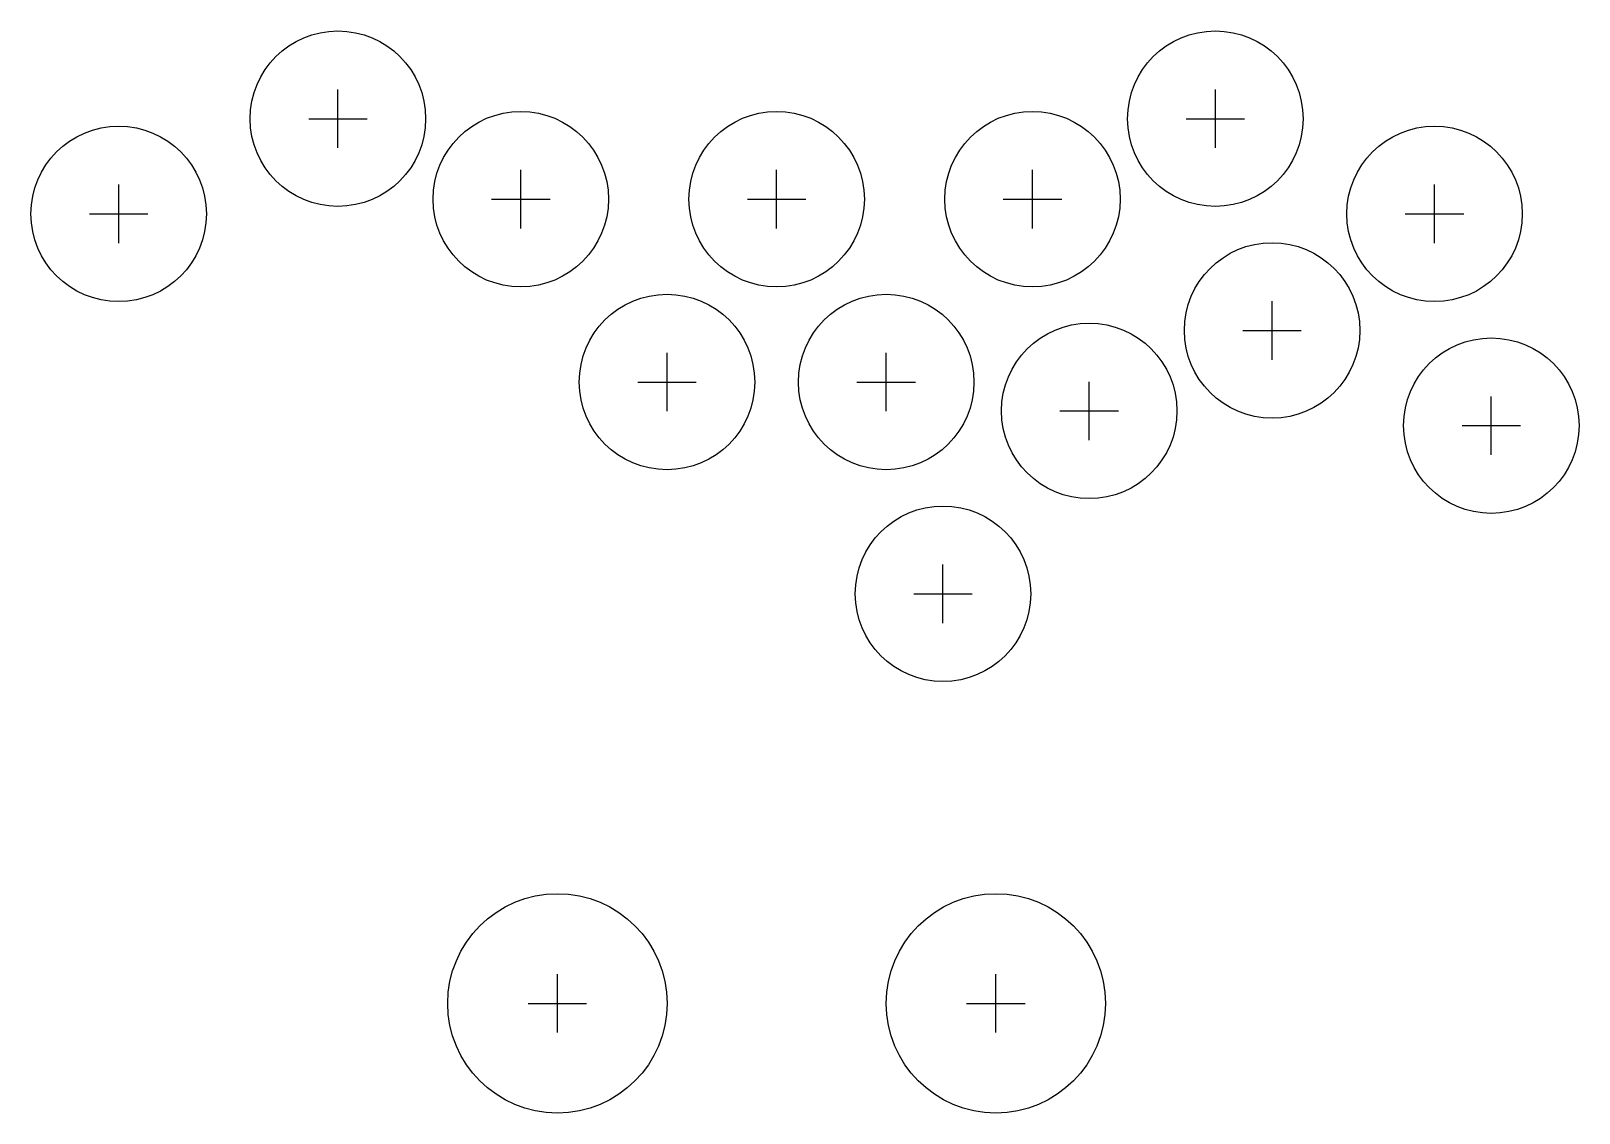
# Model space of a CAD drawing. Header units: millimetres. Extents: x -106 to 106, y -76 to 73.
import ezdxf

# ---------------------------------------------------------------- set-up
doc = ezdxf.new("R2010")
doc.units = ezdxf.units.MM
for name, color, linetype in [('BUTTONS_24', 1, 'Continuous'), ('BUTTONS_30', 5, 'Continuous'), ('REFERENCE', 8, 'Continuous')]:
    doc.layers.add(name, color=color, linetype=linetype)

msp = doc.modelspace()

# ---------------------------------------------------------------- linework, layer by layer
at = {"layer": 'BUTTONS_24'}
for centre in [(-63.888, 60.501), (56.127, 60.501), (-38.876, 49.495), (-3.881, 49.495), (31.115, 49.495), (-93.874, 47.484), (86.113, 47.484), (63.888, 31.538), (-18.874, 24.483), (11.112, 24.483), (38.876, 20.532), (93.874, 18.521), (18.874, -4.48)]:
    msp.add_circle(centre, 12, dxfattribs=at)
at = {"layer": 'BUTTONS_30'}
for centre in [(-33.867, -60.501), (26.106, -60.501)]:
    msp.add_circle(centre, 15, dxfattribs=at)
at = {"layer": 'REFERENCE'}
for p, q in [((-63.888, 56.501), (-63.888, 64.501)), ((56.127, 56.501), (56.127, 64.501)), ((-67.888, 60.501), (-59.888, 60.501)), ((52.127, 60.501), (60.127, 60.501)), ((-38.876, 45.495), (-38.876, 53.495)), ((-3.881, 45.495), (-3.881, 53.495)), ((31.115, 45.495), (31.115, 53.495)), ((-93.874, 43.484), (-93.874, 51.484)), ((86.113, 43.484), (86.113, 51.484)), ((-42.876, 49.495), (-34.876, 49.495)), ((-7.881, 49.495), (0.119, 49.495)), ((27.115, 49.495), (35.115, 49.495)), ((-97.874, 47.484), (-89.874, 47.484)), ((82.113, 47.484), (90.113, 47.484)), ((63.888, 27.538), (63.888, 35.538)), ((59.888, 31.538), (67.888, 31.538)), ((-18.874, 20.483), (-18.874, 28.483)), ((11.112, 20.483), (11.112, 28.483)), ((-22.874, 24.483), (-14.874, 24.483)), ((7.112, 24.483), (15.112, 24.483)), ((38.876, 16.532), (38.876, 24.532)), ((93.874, 14.521), (93.874, 22.521)), ((34.876, 20.532), (42.876, 20.532)), ((89.874, 18.521), (97.874, 18.521)), ((18.874, -8.48), (18.874, -0.48)), ((14.874, -4.48), (22.874, -4.48)), ((-33.867, -64.501), (-33.867, -56.501)), ((26.106, -64.501), (26.106, -56.501)), ((-37.867, -60.501), (-29.867, -60.501)), ((22.106, -60.501), (30.106, -60.501))]:
    msp.add_line(p, q, dxfattribs=at)

doc.saveas('drawing.dxf')
